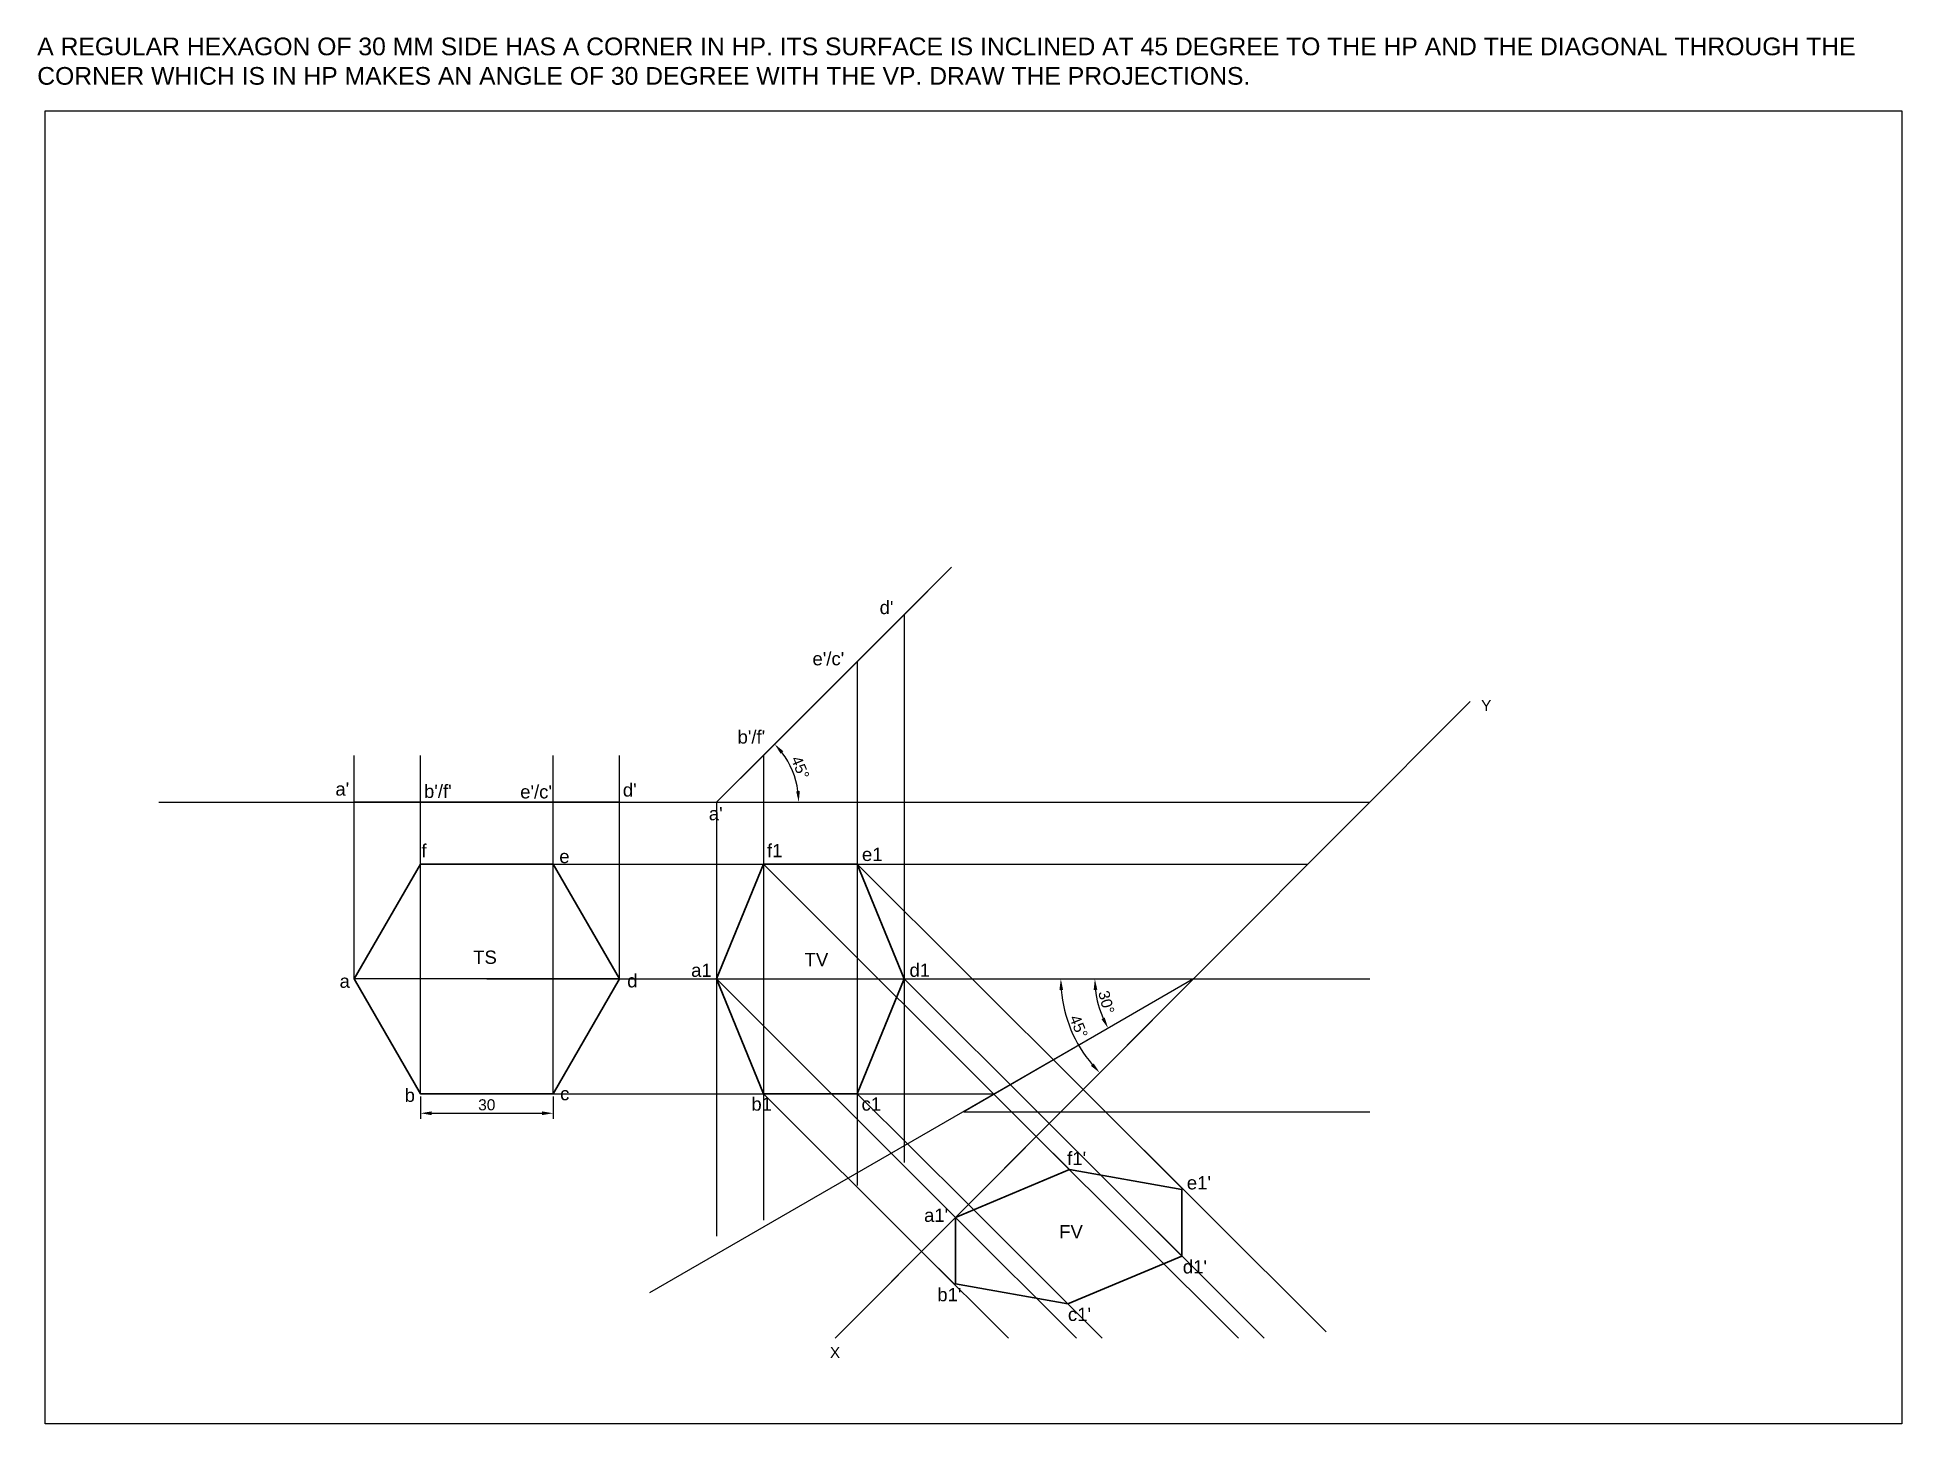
# Model space of a CAD drawing. Header units: millimetres. Extents: x 1489 to 1911, y 2910 to 3224.
import ezdxf

# ---------------------------------------------------------------- set-up
doc = ezdxf.new("R2010")
doc.units = ezdxf.units.MM
doc.styles.get("Standard").update_dxf_attribs({"font": 'arial.ttf'})
doc.dimstyles.new('ISO-25', dxfattribs={"dimtxt": 2.5, "dimasz": 2.5, "dimexe": 1.25, "dimexo": 0.625, "dimtad": 1, "dimdec": 0, "dimdsep": 46, "dimtxsty": 'Standard', "dimcen": 2.5, "dimadec": 0, "dimazin": 0, "dimtfac": 1, "dimtdec": 0, "dimtmove": 0, "dimatfit": 3, "dimfxl": 1, "dimarcsym": 0})

# ---------------------------------------------------------------- blocks, each defined once
blk = doc.blocks.new('*D3')
at = {"color": 0, "lineweight": -2, "transparency": 16777216}
for p, q in [((1575.64, 2984.06), (1575.64, 2979.02)), ((1605.64, 2984.06), (1605.64, 2979.02)), ((1578.14, 2980.27), (1603.14, 2980.27))]:
    blk.add_line(p, q, dxfattribs=at)
at = {"color": 0, "transparency": 16777216}
for points in [[(1578.14, 2980.69), (1578.14, 2979.85), (1575.64, 2980.27)], [(1603.14, 2980.69), (1603.14, 2979.85), (1605.64, 2980.27)]]:
    blk.add_solid(points, dxfattribs=at)
at = {"layer": 'Defpoints', "color": 0, "transparency": 16777216}
for p in [(1575.64, 2984.69), (1605.64, 2984.69), (1605.64, 2980.27)]:
    blk.add_point(p, dxfattribs=at)
at = {"color": 0, "transparency": 16777216, "insert": (1590.64, 2982.17), "char_height": 2.5, "attachment_point": 5}
blk.add_mtext('30', dxfattribs=at)
blk = doc.blocks.new('*D25')
at = {"color": 0, "lineweight": -2, "transparency": 16777216}
blk.add_arc((1750.5, 3010.67), 30, 184.776, 220.2893, dxfattribs=at)
at = {"color": 0, "lineweight": -3, "transparency": 16777216}
for points in [[(1720.19, 3008.15), (1721.02, 3008.19), (1720.5, 3010.67)], [(1727.93, 2991.55), (1727.31, 2990.99), (1729.31, 2989.43)]]:
    blk.add_solid(points, dxfattribs=at)
at = {"layer": 'Defpoints', "color": 0, "lineweight": -3, "transparency": 16777216}
for p in [(1813.13, 3073.44), (1692.13, 3010.67), (1750.5, 3010.67), (1721.53, 3002.89), (1669.42, 2929.4)]:
    blk.add_point(p, dxfattribs=at)
at = {"color": 0, "lineweight": -3, "transparency": 16777216, "insert": (1724.54, 2999.9), "char_height": 2.5, "attachment_point": 5, "rotation": 292.5326}
blk.add_mtext('45°', dxfattribs=at)
blk = doc.blocks.new('*D26')
at = {"color": 0, "lineweight": -2, "transparency": 16777216}
blk.add_arc((1750.5, 3010.67), 22.3, 186.426, 203.6117, dxfattribs=at)
at = {"color": 0, "lineweight": -3, "transparency": 16777216}
for points in [[(1727.93, 3008.15), (1728.76, 3008.2), (1728.2, 3010.67)], [(1730.44, 3001.92), (1729.7, 3001.55), (1731.2, 2999.5)]]:
    blk.add_solid(points, dxfattribs=at)
at = {"layer": 'Defpoints', "color": 0, "lineweight": -3, "transparency": 16777216}
for p in [(1692.13, 3010.67), (1750.5, 3010.67), (1750.5, 3010.67), (1728.54, 3006.79), (1698.56, 2980.63)]:
    blk.add_point(p, dxfattribs=at)
at = {"color": 0, "lineweight": -3, "transparency": 16777216, "insert": (1730.8, 3005.38), "char_height": 2.5, "attachment_point": 5, "rotation": 285.0188}
blk.add_mtext('30°', dxfattribs=at)
blk = doc.blocks.new('*D36')
at = {"color": 0, "lineweight": -2, "transparency": 16777216}
blk.add_line((1653.67, 3061.68), (1656.66, 3064.66), dxfattribs=at)
blk.add_arc((1642.61, 3050.64), 18.6, 7.7052, 37.2442, dxfattribs=at)
at = {"color": 0, "lineweight": -3, "transparency": 16777216}
for points in [[(1657.1, 3061.62), (1657.73, 3062.17), (1655.77, 3063.78)], [(1661.46, 3053.16), (1660.63, 3053.1), (1661.21, 3050.64)]]:
    blk.add_solid(points, dxfattribs=at)
at = {"layer": 'Defpoints', "color": 0, "lineweight": -3, "transparency": 16777216}
for p in [(1653.22, 3061.23), (1660.58, 3055.45), (1516.42, 3050.64), (1642.61, 3050.64), (1790.38, 3050.64)]:
    blk.add_point(p, dxfattribs=at)
at = {"color": 0, "lineweight": -3, "transparency": 16777216, "insert": (1661.55, 3058.47), "char_height": 2.5, "attachment_point": 5, "rotation": 292.4747}
blk.add_mtext('45°', dxfattribs=at)

msp = doc.modelspace()

# ---------------------------------------------------------------- linework, layer by layer
at = {"lineweight": -3}
for p, q in [((1642.61, 3050.64), (1695.75, 3103.78)), ((1685.03, 3093.06), (1695.75, 3103.78)), ((1685.03, 3093.06), (1685.03, 2969.12)), ((1674.46, 3082.43), (1674.46, 2963.9)), ((1669.42, 2929.4), (1813.13, 3073.44)), ((1560.64, 3010.67), (1560.64, 3061.23)), ((1575.64, 2984.69), (1575.64, 3061.23)), ((1575.64, 3036.65), (1575.64, 3061.23)), ((1605.64, 3036.65), (1605.64, 3061.23)), ((1605.64, 2984.69), (1605.64, 3061.23)), ((1620.64, 3010.67), (1620.64, 3061.23)), ((1653.22, 3061.23), (1653.22, 2956.06)), ((1620.64, 3050.64), (1642.61, 3050.64)), ((1642.61, 3050.64), (1642.61, 2952.47)), ((1575.64, 3036.65), (1776.42, 3036.65)), ((1653.22, 3036.65), (1714.96, 2975.05)), ((1674.46, 3036.65), (1725.56, 2985.67)), ((1620.64, 3010.67), (1692.13, 3010.67)), ((1750.5, 3010.67), (1627.45, 2939.62)), ((1642.61, 3010.67), (1696.68, 2956.72)), ((1685.03, 3010.67), (1717.84, 2977.93)), ((1692.13, 3010.67), (1790.38, 3010.67)), ((1692.13, 3010.67), (1750.5, 3010.67)), ((1750.5, 3010.67), (1698.56, 2980.63)), ((1750.5, 3010.67), (1720.54, 2980.63)), ((1575.64, 2984.69), (1705.55, 2984.69)), ((1653.22, 2984.69), (1688.98, 2949.01)), ((1674.46, 2984.69), (1699.58, 2959.63)), ((1725.56, 2985.67), (1780.55, 2930.8)), ((1725.56, 2985.67), (1748.06, 2963.21)), ((1720.54, 2980.63), (1669.42, 2929.4)), ((1698.56, 2980.63), (1790.38, 2980.63)), ((1717.84, 2977.93), (1766.49, 2929.4)), ((1717.84, 2977.93), (1747.88, 2947.97)), ((1714.96, 2975.05), (1760.72, 2929.4)), ((1714.96, 2975.05), (1722.47, 2967.56)), ((1696.68, 2956.72), (1724.06, 2929.4)), ((1699.58, 2959.63), (1729.87, 2929.4)), ((1699.58, 2959.63), (1722.08, 2937.17)), ((1688.98, 2949.01), (1708.64, 2929.4)), ((1688.98, 2949.01), (1696.49, 2941.52))]:
    msp.add_line(p, q, dxfattribs=at)
at = {"lineweight": 30}
for p, q in [((1642.61, 3050.64), (1685.03, 3093.06)), ((1674.46, 3082.43), (1685.03, 3093.06)), ((1653.22, 3061.23), (1674.46, 3082.43)), ((1642.61, 3050.64), (1653.22, 3061.23)), ((1560.64, 3050.64), (1620.64, 3050.64)), ((1575.64, 3036.65), (1560.64, 3010.67)), ((1605.64, 3036.65), (1575.64, 3036.65)), ((1620.64, 3010.67), (1605.64, 3036.65)), ((1642.61, 3010.67), (1653.22, 3036.65)), ((1653.22, 3036.65), (1674.46, 3036.65)), ((1674.46, 3036.65), (1685.03, 3010.67)), ((1560.64, 3010.67), (1575.64, 2984.69)), ((1605.64, 2984.69), (1620.64, 3010.67)), ((1653.22, 2984.69), (1642.61, 3010.67)), ((1685.03, 3010.67), (1674.46, 2984.69)), ((1575.64, 2984.69), (1605.64, 2984.69)), ((1674.46, 2984.69), (1653.22, 2984.69)), ((1722.47, 2967.56), (1696.68, 2956.72)), ((1747.88, 2963.03), (1722.47, 2967.56)), ((1747.88, 2947.97), (1747.88, 2963.03)), ((1696.68, 2956.72), (1696.68, 2941.72)), ((1722.08, 2937.17), (1747.88, 2947.97)), ((1696.68, 2941.72), (1722.08, 2937.17))]:
    msp.add_line(p, q, dxfattribs=at)
for p, q in [((1516.42, 3050.64), (1790.38, 3050.64)), ((1516.42, 3050.64), (1550.14, 3050.64)), ((1560.64, 3010.67), (1575.64, 3036.65)), ((1575.64, 3036.65), (1605.64, 3036.65)), ((1605.64, 3036.65), (1620.64, 3010.67)), ((1620.64, 3010.67), (1560.64, 3010.67)), ((1560.64, 3010.67), (1575.64, 2984.69)), ((1590.64, 3010.67), (1620.64, 3010.67)), ((1620.64, 3010.67), (1605.64, 2984.69)), ((1605.64, 2984.69), (1575.64, 2984.69))]:
    msp.add_line(p, q)
msp.add_lwpolyline([(1490.73, 3207.04), (1910.73, 3207.04), (1910.73, 2910.04), (1490.73, 2910.04)], close=True)

# ---------------------------------------------------------------- texts
at = {"attachment_point": 1}
for s, width, insert, char_height in [('A REGULAR HEXAGON OF 30 MM SIDE HAS A CORNER IN HP. ITS SURFACE IS INCLINED AT 45 DEGREE TO THE HP AND THE DIAGONAL THROUGH THE CORNER WHICH IS IN HP MAKES AN ANGLE OF 30 DEGREE WITH THE VP. DRAW THE PROJECTIONS.', 413.6689, (1488.94, 3223.61), 4), ("d'", 5.3681, (1679.51, 3096.19), 3), ("e'/c'", 5.3681, (1664.32, 3084.6), 3), ("b'/f'", 5.3681, (1647.37, 3066.9), 3), ("a'", 5.3681, (1556.39, 3055.12), 3), ("b'/f'", 5.3681, (1576.44, 3054.6), 3), ("e'/c'", 5.3681, (1598.2, 3054.49), 3), ("d'", 5.3681, (1621.42, 3054.91), 3), ("a'", 5.3681, (1640.87, 3049.55), 3), ('f', 5.3681, (1575.85, 3041.15), 3), ('f1', 5.3681, (1654.03, 3041.19), 3), ('e', 5.3681, (1607.04, 3039.86), 3), ('e1', 5.3681, (1675.51, 3040.34), 3), ('d', 5.3681, (1622.41, 3011.74), 3), ('a1', 5.3681, (1636.87, 3014.13), 3), ('d1', 5.3681, (1686.26, 3014.14), 3), ('a', 5.3681, (1557.34, 3011.65), 3), ('b', 5.3681, (1572.06, 2985.84), 3), ('c', 5.3681, (1607.23, 2986.21), 3), ('b1', 5.3681, (1650.5, 2983.86), 3), ('c1', 5.3681, (1675.42, 2983.86), 3), ("f1'", 5.3681, (1721.94, 2971.57), 3), ("e1'", 5.3681, (1749.01, 2966.04), 3), ("a1'", 5.3681, (1689.56, 2958.7), 3), ("d1'", 5.3681, (1748.1, 2947.03), 3), ("b1'", 5.3681, (1692.56, 2940.74), 3), ("c1'", 5.3681, (1722.11, 2936.28), 3)]:
    msp.add_mtext_dynamic_manual_height_columns(s, width=width, gutter_width=12.5, heights=[0], dxfattribs=dict(at, insert=insert, char_height=char_height))
at = {"lineweight": -3, "attachment_point": 1}
for s, width, insert, char_height in [('Y', 15.5941, (1815.58, 3073.75), 2.5), ('TS', 22.2366, (1587.56, 3017.07), 3), ('TV', 22.2366, (1662.54, 3016.54), 3), ('FV', 22.2366, (1720.13, 2954.98), 3), ('X', 15.5941, (1668.26, 2927.39), 2.5)]:
    msp.add_mtext_dynamic_manual_height_columns(s, width=width, gutter_width=12.5, heights=[0], dxfattribs=dict(at, insert=insert, char_height=char_height))

# ---------------------------------------------------------------- dimensions: what is measured, and where the dimension line sits
at = {"lineweight": -3}
for base, line1, line2, picture, middle in [((1721.53, 3002.89), ((1669.42, 2929.4), (1813.13, 3073.44)), ((1692.13, 3010.67), (1750.5, 3010.67)), '*D25', (1724.54, 2999.9)), ((1660.58, 3055.45), ((1516.42, 3050.64), (1790.38, 3050.64)), ((1642.61, 3050.64), (1653.22, 3061.23)), '*D36', (1661.55, 3058.47)), ((1728.54, 3006.79), ((1750.5, 3010.67), (1698.56, 2980.63)), ((1692.13, 3010.67), (1750.5, 3010.67)), '*D26', (1730.8, 3005.38))]:
    dim = msp.add_angular_dim_2l(base=base, line1=line1, line2=line2, dimstyle='ISO-25', dxfattribs=at)
    dim.commit()
    dim.dimension.update_dxf_attribs({"geometry": picture, "text_midpoint": middle})
dim = msp.add_linear_dim(base=(1605.64, 2980.27), p1=(1575.64, 2984.69), p2=(1605.64, 2984.69), dimstyle='ISO-25')
dim.commit()
dim.dimension.update_dxf_attribs({"geometry": '*D3', "text_midpoint": (1590.64, 2982.17)})

doc.saveas('drawing.dxf')
